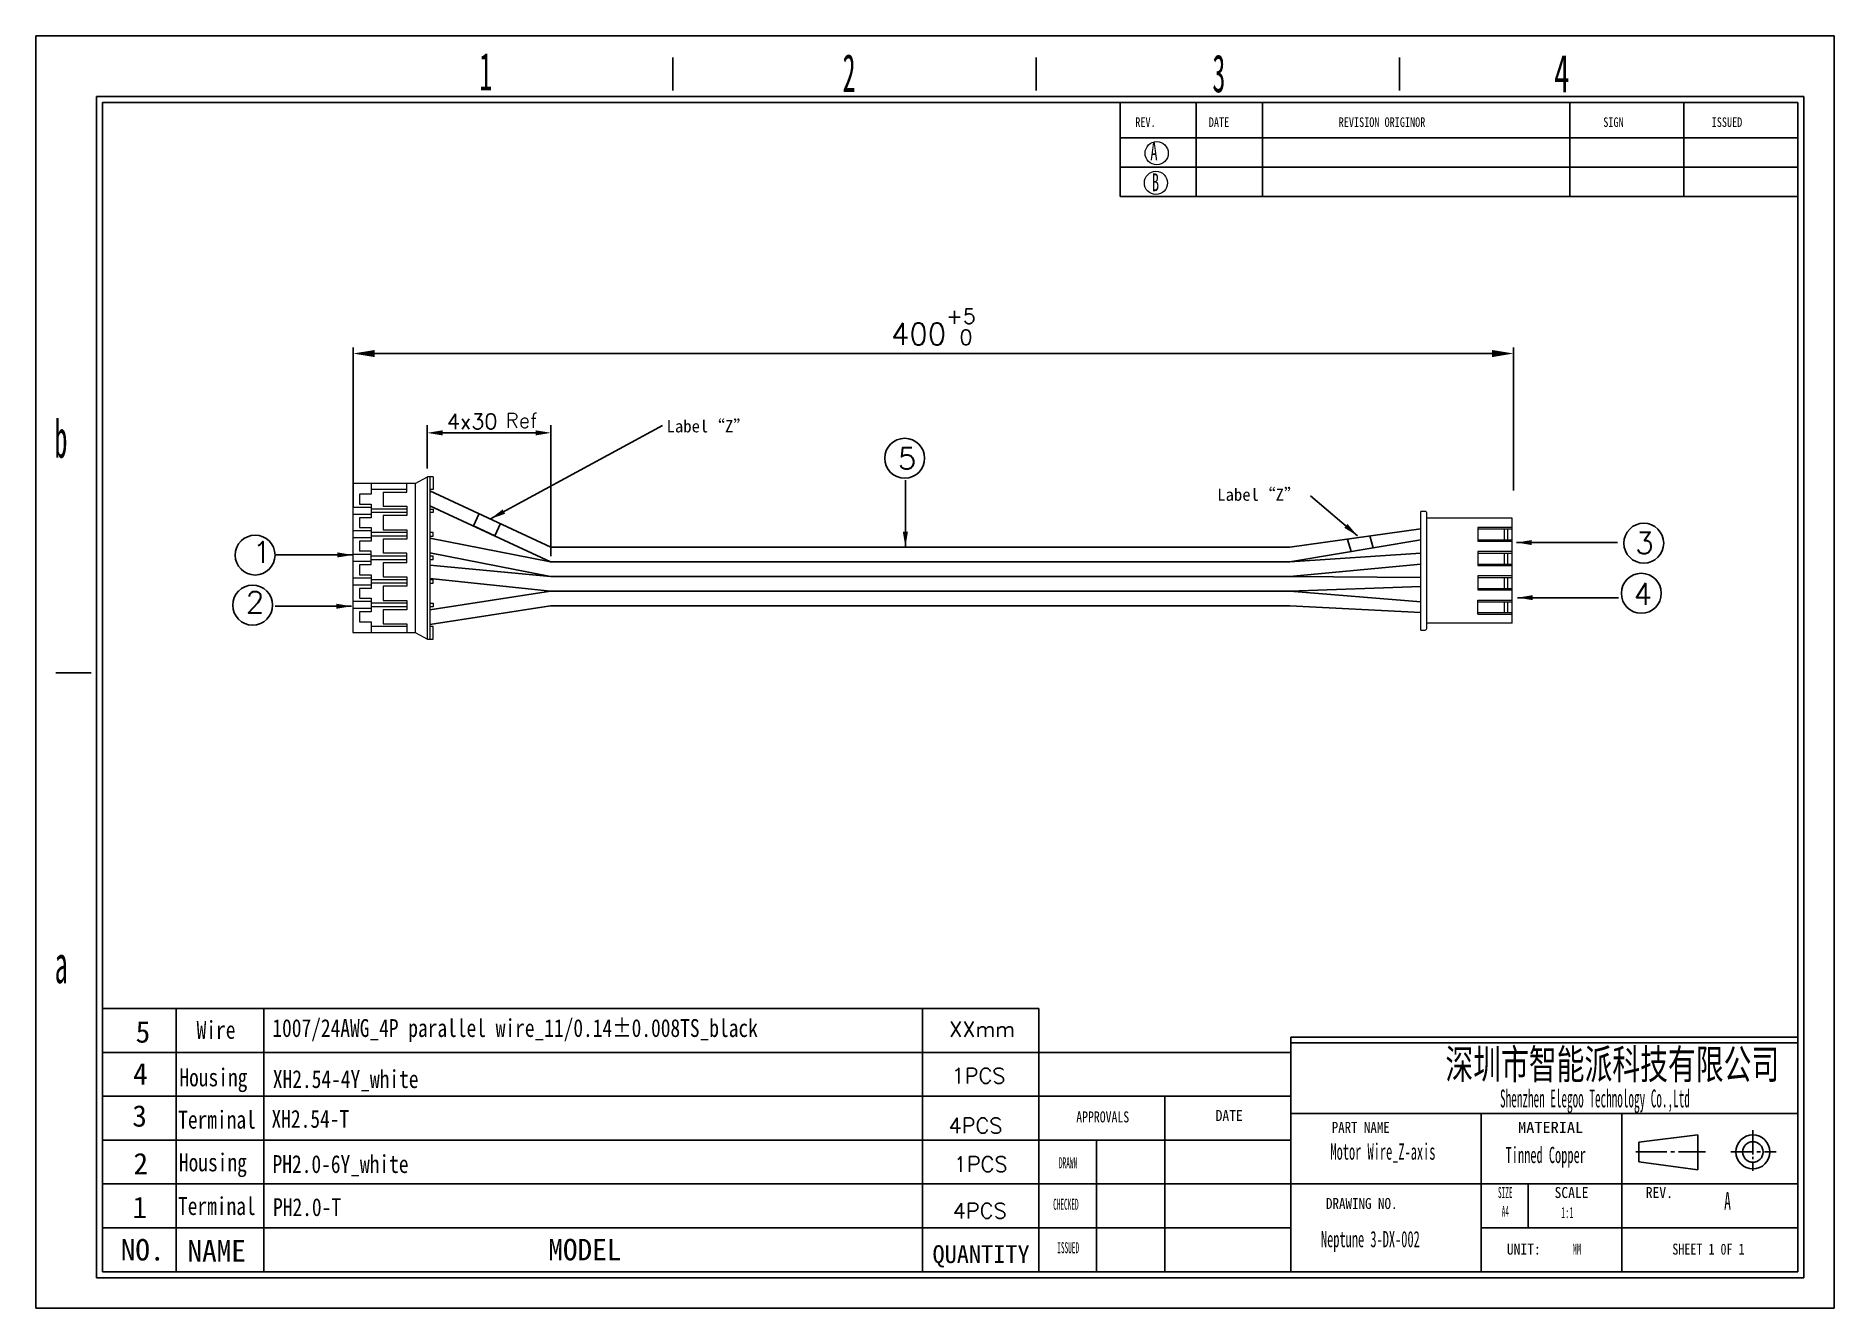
# Model space of a CAD drawing. Header units: millimetres. Extents: x 1162 to 1456, y 741 to 948.
import ezdxf

# ---------------------------------------------------------------- set-up
doc = ezdxf.new("R2010")
doc.units = ezdxf.units.MM
doc.layers.add('SLD-0', color=179, linetype='Continuous')
doc.styles.add('SLDTEXTSTYLE0', font='TXT', dxfattribs={"width": 0.56, "bigfont": 'bigfont'})
doc.styles.add('SLDTEXTSTYLE10', font='TXT', dxfattribs={"width": 0.862222})
doc.styles.add('SLDTEXTSTYLE11', font='TXT', dxfattribs={"width": 1.089})
doc.styles.add('SLDTEXTSTYLE13', font='TXT', dxfattribs={"width": 0.56})
doc.styles.add('SLDTEXTSTYLE14', font='TXT', dxfattribs={"width": 0.805625})
doc.styles.add('SLDTEXTSTYLE3', font='TXT', dxfattribs={"width": 0.484})
doc.styles.add('SLDTEXTSTYLE4', font='TXT', dxfattribs={"width": 0.40535})
doc.styles.add('SLDTEXTSTYLE5', font='TXT', dxfattribs={"width": 0.6})
doc.styles.add('SLDTEXTSTYLE6', font='TXT', dxfattribs={"width": 0.5025})
doc.styles.add('SLDTEXTSTYLE7', font='TXT', dxfattribs={"width": 0.9075})
doc.styles.add('SLDTEXTSTYLE8', font='TXT', dxfattribs={"width": 0.870455})
doc.styles.add('SLDTEXTSTYLE9', font='TXT', dxfattribs={"width": 0.7865})
doc.styles.get("Standard").update_dxf_attribs({"font": 'txt', "bigfont": 'gbcbig.shx'})
doc.dimstyles.new('ISO-25', dxfattribs={"dimtxt": 2.5, "dimasz": 2.5, "dimexe": 1.25, "dimexo": 0.625, "dimtad": 1, "dimtxsty": 'Standard', "dimcen": 2.5, "dimadec": 0, "dimazin": 0, "dimtfac": 1, "dimtmove": 0, "dimatfit": 3, "dimfxl": 1, "dimarcsym": 0})

# ---------------------------------------------------------------- blocks, each defined once
blk = doc.blocks.new('*D12')
at = {"color": 0, "lineweight": -2}
for p, q in [((1226.16, 877.59), (1226.16, 884.66)), ((1228.66, 883.41), (1243.85, 883.41)), ((1246.35, 863.3), (1246.35, 884.66))]:
    blk.add_line(p, q, dxfattribs=at)
at = {"color": 0}
for points in [[(1228.66, 883.82), (1228.66, 882.99), (1226.16, 883.41)], [(1243.85, 883.82), (1243.85, 882.99), (1246.35, 883.41)]]:
    blk.add_solid(points, dxfattribs=at)
at = {"layer": 'Defpoints', "color": 0}
for p in [(1246.35, 883.41), (1226.16, 876.96), (1246.35, 862.68)]:
    blk.add_point(p, dxfattribs=at)
at = {"color": 0, "insert": (1233.5, 885.28), "char_height": 2.5, "attachment_point": 5}
blk.add_mtext('4x30', dxfattribs=at)
blk = doc.blocks.new('*D13')
at = {"color": 0, "lineweight": -2}
for p, q in [((1214.1, 871.33), (1214.1, 897.34)), ((1217.6, 896.34), (1399.84, 896.34)), ((1403.34, 874.02), (1403.34, 897.34))]:
    blk.add_line(p, q, dxfattribs=at)
at = {"color": 0}
for points in [[(1217.6, 896.92), (1217.6, 895.75), (1214.1, 896.34)], [(1399.84, 896.92), (1399.84, 895.75), (1403.34, 896.34)]]:
    blk.add_solid(points, dxfattribs=at)
at = {"layer": 'Defpoints', "color": 0}
for p in [(1403.34, 896.34), (1403.34, 873.02), (1214.1, 870.33)]:
    blk.add_point(p, dxfattribs=at)
at = {"color": 0, "insert": (1308.72, 903.63), "char_height": 3.5, "attachment_point": 5}
blk.add_mtext('\\P400{\\H0.7x;\\S+5^  0;}', dxfattribs=at)

msp = doc.modelspace()

# ---------------------------------------------------------------- linework, layer by layer
for p, q in [((1246.349, 864.788), (1226.582, 873.973)), ((1246.265, 862.388), (1226.582, 871.535)), ((1234.621, 870.238), (1233.689, 868.232)), ((1233.689, 868.232), (1237.195, 866.603)), ((1237.195, 866.603), (1238.127, 868.608)), ((1246.265, 862.388), (1226.582, 866.238)), ((1366.874, 864.788), (1388.237, 867.76)), ((1366.874, 862.388), (1388.237, 865.98)), ((1376.274, 866.044), (1376.867, 864.068)), ((1380.447, 864.67), (1379.905, 866.601)), ((1246.265, 859.988), (1226.582, 863.862)), ((1366.874, 862.388), (1388.237, 863.799)), ((1246.265, 859.988), (1226.582, 861.822)), ((1246.265, 857.588), (1226.582, 859.665)), ((1366.874, 859.988), (1388.237, 862.019)), ((1366.874, 859.988), (1388.237, 859.839)), ((1246.265, 857.588), (1226.582, 854.542)), ((1366.874, 857.588), (1388.237, 858.336)), ((1366.874, 857.588), (1388.237, 855.878)), ((1246.265, 855.188), (1226.582, 852.15)), ((1366.874, 855.188), (1388.237, 854.098))]:
    msp.add_line(p, q)
at = {"ltscale": 0.5}
for p, q in [((1246.265, 864.788), (1306.569, 864.788)), ((1246.265, 862.388), (1306.569, 862.388)), ((1366.874, 864.788), (1306.569, 864.788)), ((1366.874, 862.388), (1306.569, 862.388)), ((1246.265, 859.988), (1306.569, 859.988)), ((1366.874, 859.988), (1306.569, 859.988)), ((1246.265, 857.588), (1306.569, 857.588)), ((1366.874, 857.588), (1306.569, 857.588)), ((1246.265, 855.188), (1306.569, 855.188)), ((1366.874, 855.188), (1306.569, 855.188))]:
    msp.add_line(p, q, dxfattribs=at)
at = {"color": 179}
for p, q in [((1185.207, 789.543), (1185.205, 746.655)), ((1199.533, 789.543), (1199.532, 746.655)), ((1335.31, 746.655), (1335.31, 768.099)), ((1173.203, 753.825), (1367.033, 753.825))]:
    msp.add_line(p, q, dxfattribs=at)
at = {"color": 0, "lineweight": 0}
for points in [[(1214.004, 875.154), (1214.004, 850.861)], [(1224.184, 875.154), (1214.004, 875.154)], [(1217.022, 875.154), (1217.022, 873.416), (1215.101, 873.416)], [(1222.833, 874.168), (1217.022, 874.168)], [(1218.993, 873.762), (1222.833, 873.762), (1222.833, 875.154)], [(1224.184, 875.154), (1226.196, 876.251)], [(1224.184, 875.154), (1224.184, 856.195)], [(1226.196, 856.195), (1226.196, 876.251)], [(1227.151, 876.251), (1226.196, 876.251)], [(1226.582, 876.251), (1226.582, 874.168)], [(1227.151, 876.251), (1227.151, 874.168), (1226.582, 874.168)], [(1226.582, 874.168), (1226.582, 870.978)], [(1217.022, 871.262), (1214.004, 871.262)], [(1215.101, 873.416), (1215.101, 871.801)], [(1215.101, 871.801), (1217.022, 871.801)], [(1217.022, 871.801), (1217.022, 869.576)], [(1218.993, 873.762), (1218.993, 871.455)], [(1218.993, 871.455), (1222.833, 871.455)], [(1222.833, 871.455), (1222.833, 869.921)], [(1217.022, 870.114), (1214.004, 870.114)], [(1217.022, 869.576), (1215.101, 869.576), (1215.101, 867.96), (1217.022, 867.96), (1217.022, 865.735), (1215.101, 865.735)], [(1222.833, 870.978), (1217.022, 870.978)], [(1222.833, 870.399), (1217.022, 870.399)], [(1222.833, 869.921), (1218.993, 869.921)], [(1218.993, 869.921), (1218.993, 867.615)], [(1226.582, 870.978), (1226.582, 849.764)], [(1226.582, 870.978), (1227.151, 870.978), (1227.151, 870.399), (1226.582, 870.399)], [(1388.237, 851.254), (1388.237, 870.604)], [(1389.196, 870.362), (1389.175, 870.457), (1389.122, 870.531), (1389.048, 870.583), (1388.954, 870.604), (1388.237, 870.604)], [(1389.196, 868.002), (1389.196, 870.362)], [(1403.153, 869.488), (1389.196, 869.488)], [(1403.153, 868.002), (1403.153, 869.488)], [(1217.022, 867.422), (1214.004, 867.422)], [(1217.022, 866.274), (1214.004, 866.274)], [(1215.101, 865.735), (1215.101, 864.12)], [(1222.833, 867.137), (1217.022, 867.137)], [(1222.833, 866.558), (1217.022, 866.558)], [(1218.993, 867.615), (1222.833, 867.615)], [(1222.833, 866.081), (1218.993, 866.081)], [(1218.993, 866.081), (1218.993, 863.774)], [(1222.833, 867.615), (1222.833, 866.081)], [(1226.582, 866.558), (1227.151, 866.558), (1227.151, 867.137), (1226.582, 867.137)], [(1389.196, 851.496), (1389.196, 868.002)], [(1403.153, 868.002), (1397.527, 868.002), (1397.527, 865.738)], [(1397.527, 867.76), (1403.153, 867.76)], [(1397.527, 865.98), (1403.153, 865.98)], [(1397.527, 865.738), (1403.153, 865.738)], [(1401.879, 865.98), (1401.879, 867.76)], [(1402.437, 865.98), (1402.437, 867.76)], [(1403.153, 859.839), (1403.153, 868.002)], [(1217.022, 863.581), (1214.004, 863.581)], [(1217.022, 862.433), (1214.004, 862.433)], [(1217.022, 861.895), (1217.022, 864.12), (1215.101, 864.12)], [(1222.833, 863.297), (1217.022, 863.297)], [(1222.833, 862.718), (1217.022, 862.718)], [(1222.833, 862.24), (1222.833, 863.774), (1218.993, 863.774)], [(1227.151, 862.718), (1227.151, 863.297), (1226.582, 863.297)], [(1227.151, 862.718), (1226.582, 862.718)], [(1403.153, 864.042), (1397.527, 864.042), (1397.527, 861.777)], [(1397.527, 863.799), (1403.153, 863.799)], [(1401.879, 862.019), (1401.879, 863.799)], [(1402.437, 862.019), (1402.437, 863.799)], [(1217.022, 859.741), (1214.004, 859.741)], [(1215.101, 861.895), (1215.101, 860.279)], [(1217.022, 861.895), (1215.101, 861.895)], [(1215.101, 860.279), (1217.022, 860.279)], [(1217.022, 860.279), (1217.022, 858.054)], [(1222.833, 859.456), (1217.022, 859.456)], [(1218.993, 862.24), (1218.993, 859.934)], [(1222.833, 862.24), (1218.993, 862.24)], [(1218.993, 859.934), (1222.833, 859.934)], [(1222.833, 859.934), (1222.833, 858.4)], [(1226.582, 858.877), (1227.151, 858.877), (1227.151, 859.456), (1226.582, 859.456)], [(1397.527, 862.019), (1403.153, 862.019)], [(1397.527, 861.777), (1403.153, 861.777)], [(1403.153, 860.081), (1397.527, 860.081), (1397.527, 857.816)], [(1397.527, 859.839), (1403.153, 859.839)], [(1401.879, 858.059), (1401.879, 859.839)], [(1402.437, 858.059), (1402.437, 859.839)], [(1403.153, 852.37), (1403.153, 859.839)], [(1217.022, 858.593), (1214.004, 858.593)], [(1217.022, 858.054), (1215.101, 858.054), (1215.101, 856.439), (1217.022, 856.439)], [(1222.833, 858.877), (1217.022, 858.877)], [(1217.022, 856.439), (1217.022, 854.214)], [(1222.833, 858.4), (1218.993, 858.4)], [(1218.993, 858.4), (1218.993, 856.093)], [(1397.527, 858.059), (1403.153, 858.059)], [(1397.527, 857.816), (1403.153, 857.816)], [(1217.022, 855.9), (1214.004, 855.9)], [(1217.022, 854.752), (1214.004, 854.752)], [(1217.022, 854.214), (1215.101, 854.214), (1215.101, 852.598), (1217.022, 852.598)], [(1222.833, 855.616), (1217.022, 855.616)], [(1222.833, 855.037), (1217.022, 855.037)], [(1218.993, 856.093), (1222.833, 856.093)], [(1222.833, 854.559), (1218.993, 854.559), (1218.993, 852.253)], [(1222.833, 856.093), (1222.833, 854.559)], [(1224.184, 850.861), (1226.196, 849.764), (1226.196, 856.195)], [(1224.184, 856.195), (1224.184, 850.861)], [(1226.582, 855.616), (1227.151, 855.616)], [(1227.151, 855.037), (1226.582, 855.037)], [(1227.151, 855.616), (1227.151, 855.037)], [(1397.527, 853.855), (1397.527, 856.12), (1403.153, 856.12)], [(1397.527, 855.878), (1403.153, 855.878)], [(1397.527, 854.098), (1403.153, 854.098)], [(1397.527, 853.855), (1403.153, 853.855)], [(1401.879, 854.098), (1401.879, 855.878)], [(1402.437, 854.098), (1402.437, 855.878)], [(1214.004, 850.861), (1224.184, 850.861)], [(1217.022, 852.598), (1217.022, 850.861)], [(1222.833, 851.846), (1217.022, 851.846)], [(1218.993, 852.253), (1222.833, 852.253), (1222.833, 850.861)], [(1227.151, 851.846), (1226.582, 851.846)], [(1227.151, 849.764), (1227.151, 851.846)], [(1388.237, 851.254), (1388.954, 851.254), (1389.048, 851.275), (1389.122, 851.327), (1389.175, 851.401), (1389.196, 851.496)], [(1403.153, 852.37), (1389.196, 852.37)], [(1226.196, 849.764), (1227.151, 849.764)]]:
    msp.add_lwpolyline(points, dxfattribs=at)
for centre in [(1304.045, 879.271), (1424.6, 865.416), (1198.087, 863.483), (1424.196, 857.254), (1197.682, 855.321)]:
    msp.add_circle(centre, 3.255)
at = {"layer": 'SLD-0'}
for p, q in [((1162.34, 948.11), (1455.634, 948.11)), ((1162.34, 740.73), (1162.34, 948.11)), ((1455.634, 948.11), (1455.634, 740.73)), ((1173.203, 746.655), (1173.203, 937.247)), ((1173.203, 937.247), (1449.709, 937.247)), ((1412.545, 937.247), (1412.545, 921.95)), ((1431.127, 937.247), (1431.127, 921.95)), ((1449.709, 937.247), (1449.709, 746.655)), ((1449.709, 746.655), (1173.203, 746.655)), ((1455.634, 740.73), (1162.34, 740.73))]:
    msp.add_line(p, q, dxfattribs=at)
at = {"layer": 'SLD-0', "color": 6, "linetype": 'Continuous'}
for p, q in [((1266.229, 939.222), (1266.229, 944.605)), ((1325.48, 939.222), (1325.48, 944.605)), ((1384.732, 939.222), (1384.732, 944.605)), ((1172.215, 745.667), (1172.215, 938.234)), ((1172.215, 938.234), (1450.697, 938.234)), ((1450.697, 938.234), (1450.697, 745.667)), ((1171.333, 844.289), (1165.596, 844.289)), ((1450.697, 745.667), (1172.215, 745.667))]:
    msp.add_line(p, q, dxfattribs=at)
at = {"layer": 'SLD-0', "color": 179, "linetype": 'Continuous'}
for p, q in [((1339.187, 937.247), (1339.187, 921.95)), ((1351.578, 937.247), (1351.578, 921.95)), ((1362.414, 937.247), (1362.414, 921.95)), ((1339.187, 931.51), (1449.709, 931.51)), ((1339.187, 926.73), (1449.709, 926.73)), ((1339.187, 921.95), (1449.709, 921.95)), ((1325.912, 789.543), (1173.203, 789.543)), ((1306.93, 789.458), (1306.93, 746.569)), ((1325.912, 789.543), (1325.921, 746.655)), ((1449.709, 784.898), (1367.033, 784.898)), ((1367.033, 784.898), (1367.033, 746.655)), ((1449.709, 783.942), (1367.033, 783.942)), ((1367.033, 782.395), (1173.203, 782.395)), ((1367.033, 775.247), (1173.203, 775.247)), ((1346.477, 775.247), (1346.477, 746.655)), ((1449.709, 772.469), (1367.033, 772.469)), ((1398.081, 772.469), (1398.081, 746.655)), ((1421.027, 746.655), (1421.027, 772.469)), ((1423.783, 767.79), (1433.416, 768.974)), ((1433.416, 763.282), (1433.416, 768.974)), ((1442.397, 765.785), (1442.397, 769.752)), ((1367.033, 768.099), (1173.203, 768.099)), ((1367.033, 768.099), (1173.203, 768.099)), ((1423.314, 766.169), (1428.358, 766.169)), ((1423.783, 764.542), (1423.783, 767.79)), ((1428.989, 766.169), (1429.619, 766.169)), ((1430.25, 766.169), (1434.664, 766.169)), ((1442.397, 766.169), (1438.796, 766.169)), ((1443.028, 766.169), (1443.658, 766.169)), ((1444.289, 766.169), (1446.181, 766.169)), ((1423.783, 764.542), (1433.416, 763.282)), ((1442.397, 765.402), (1442.397, 765.019)), ((1442.397, 764.636), (1442.397, 763.103)), ((1367.033, 760.951), (1173.203, 760.951)), ((1449.709, 760.996), (1367.033, 760.996)), ((1405.73, 760.996), (1405.73, 753.825)), ((1398.081, 753.825), (1449.709, 753.825)), ((1357.925, 746.655), (1316.814, 746.655))]:
    msp.add_line(p, q, dxfattribs=at)
at = {"layer": 'SLD-0', "lineweight": 18}
for centre in [(1345.15, 929), (1345.027, 924.151)]:
    msp.add_circle(centre, 1.894, dxfattribs=at)
at = {"layer": 'SLD-0', "color": 179, "linetype": 'Continuous'}
for radius in [2.771, 1.669]:
    msp.add_circle((1442.397, 766.169), radius, dxfattribs=at)

# ---------------------------------------------------------------- texts
at = {"attachment_point": 1}
for s, insert, char_height, width in [('Ref', (1238.939, 886.606), 2.4, 6.18203), ('{\\fSimSun|b0|i0|c134|p2;Label“Z”}', (1265.207, 885.483), 2, 15.96757), ('5', (1302.944, 880.989), 3.5, 3.94331), ('{\\fSimSun|b0|i0|c134|p2;Label“Z”}', (1355.028, 874.335), 2, 15.96757), ('1', (1197.701, 865.715), 3.5, 3.12338), ('3', (1423.223, 867.202), 3.5, 3.12338), ('2', (1196.582, 857.553), 3.5, 3.12338), ('4', (1422.947, 858.892), 3.5, 3.12338), ('{\\fSimSun|b0|i0|c134|p2;5}', (1178.604, 787.493), 3.5, 3.84369), ('{\\fSimSun|b0|i0|c134|p2;\\W0.8;Wire}', (1188.544, 787.523), 2.91042, 10.0429), ('{\\f@SimSun|b0|i0|c0|p2;\\W0.8;1007/24AWG_\\f@SimSun|b0|i0|c134|p2;4\\f@SimSun|b0|i0|c0|p2;P\\f@SimSun|b0|i0|c134|p2; parallel wire_11/0.14%%P0.008TS_black}', (1200.897, 787.831), 2.910417, 141.03326), ('XXmm', (1311.329, 787.42), 2.5, 9.70524), ('{\\fSimSun|b0|i0|c134|p2;4}', (1178.186, 780.644), 3.5, 3.84369), ('{\\fSimSun|b0|i0|c134|p2;\\W0.8;Housing}', (1185.74, 779.784), 2.91042, 7.89735), ('\\pt23.28;{\\f@SimSun|b0|i0|c0|p2;\\W0.8;XH2.54-4Y\\f@SimSun|b0|i0|c134|p2;_white}', (1200.979, 779.508), 2.91042, 32.82062), ('1PCS', (1311.692, 779.858), 2.5, 9.70524), ('{\\fSimSun|b0|i0|c134|p2;3}', (1178.056, 773.797), 3.5, 3.84369), ('{\\fSimSun|b0|i0|c134|p2;\\W0.8;Terminal}', (1185.537, 772.891), 2.91042, 10.0429), ('{\\fSimSun|b0|i0|c0|p2;\\W0.8;XH2.54-T}', (1200.759, 773.027), 2.91042, 19.14638), ('4PCS', (1311.202, 771.718), 2.5, 9.70524), ('{\\fSimSun|b0|i0|c134|p2;2}', (1178.245, 766.016), 3.5, 3.84369), ('{\\fSimSun|b0|i0|c134|p2;\\W0.8;Housing}', (1185.654, 765.925), 2.91042, 7.89735), ('\\pt23.28;{\\f@SimSun|b0|i0|c0|p2;\\W0.8;PH2.0-6Y\\f@SimSun|b0|i0|c134|p2;_white}', (1200.936, 765.655), 2.91042, 29.29689), ('1PCS', (1312.046, 765.422), 2.5, 9.70524), ('{\\fSimSun|b0|i0|c134|p2;1}', (1178.073, 758.891), 3.5, 4.84381), ('{\\fSimSun|b0|i0|c134|p2;\\W0.8;Terminal}', (1185.507, 758.808), 2.91042, 10.0429), ('{\\fSimSun|b0|i0|c0|p2;\\W0.8;PH2.0-T}', (1201.017, 758.63), 2.91042, 19.0244), ('4PCS', (1311.892, 757.849), 2.5, 9.70524), ('{\\fSimSun|b0|i0|c134|p2;NO.}', (1176.168, 751.978), 3.5, 10.0429), ('{\\fSimSun|b0|i0|c134|p2;NAME}', (1187.062, 751.797), 3.5, 10.0429), ('{\\fSimSun|b0|i0|c134|p2;MODEL}', (1245.925, 752.002), 3.5, 10.0429), ('{\\fSimSun|b0|i0|c134|p2;QUANTITY}', (1308.584, 750.975), 2.91042, 12.2289)]:
    msp.add_mtext(s, dxfattribs=dict(at, insert=insert, char_height=char_height, width=width))
at = {"layer": 'SLD-0'}
for s, insert, char_height, attachment_point, style in [('1', (1234.639, 945.407), 6.172, 1, 'SLDTEXTSTYLE6'), ('2', (1293.916, 945.164), 6.172, 1, 'SLDTEXTSTYLE6'), ('3', (1354.235, 945.101), 6.172, 1, 'SLDTEXTSTYLE6'), ('4', (1409.968, 945.095), 6.172, 1, 'SLDTEXTSTYLE5'), ('A', (1344.106, 930.722), 2.903, 1, 'SLDTEXTSTYLE5'), ('B', (1344.36, 925.707), 2.903, 1, 'SLDTEXTSTYLE5'), ('b', (1165.363, 885.528), 6.172, 1, 'SLDTEXTSTYLE6'), ('a', (1165.408, 799.859), 6.172, 1, 'SLDTEXTSTYLE6'), ('{\\fSimSun|b0|i0|c134|p2;\\W0.689;深圳市智能派科技有限公司}', (1419.47, 782.891), 4.82808, 2, 'SLDTEXTSTYLE11'), ('A', (1437.706, 759.655), 2.91, 1, 'SLDTEXTSTYLE13')]:
    msp.add_mtext(s, dxfattribs=dict(at, insert=insert, char_height=char_height, attachment_point=attachment_point, style=style))
at = {"layer": 'SLD-0', "color": 179}
for s, insert, char_height, attachment_point, style in [('REV.', (1341.657, 934.836), 1.5536, 1, 'SLDTEXTSTYLE9'), ('DATE', (1353.654, 934.836), 1.5536, 1, 'SLDTEXTSTYLE9'), ('REVISION ORIGINOR', (1374.836, 934.836), 1.55363, 1, 'SLDTEXTSTYLE9'), ('SIGN', (1417.994, 934.836), 1.5536, 1, 'SLDTEXTSTYLE9'), ('ISSUED', (1435.676, 934.836), 1.5536, 1, 'SLDTEXTSTYLE9'), ('{\\W0.46;Shenzhen Elegoo Technology Co.,Ltd}', (1416.634, 776.353), 2.91042, 2, 'SLDTEXTSTYLE13'), ('APPROVALS', (1336.343, 772.783), 1.7927, 2, 'SLDTEXTSTYLE9'), ('DATE', (1356.977, 773.013), 1.7927, 2, 'SLDTEXTSTYLE7'), ('PART NAME', (1378.433, 771.081), 1.7927, 2, 'SLDTEXTSTYLE10'), ('MATERIAL', (1409.408, 771.081), 1.7927, 2, 'SLDTEXTSTYLE11'), ('DRAWN', (1330.69, 765.309), 1.7927, 2, 'SLDTEXTSTYLE4'), ('SIZE', (1402.007, 760.457), 1.7927, 2, 'SLDTEXTSTYLE4'), ('SCALE', (1412.817, 760.457), 1.7927, 2, 'SLDTEXTSTYLE7'), ('REV.', (1427.138, 760.457), 1.7927, 2, 'SLDTEXTSTYLE7'), ('CHECKED', (1330.331, 758.541), 1.7927, 2, 'SLDTEXTSTYLE4'), ('DRAWING NO.', (1378.598, 758.665), 1.79265, 2, 'SLDTEXTSTYLE8'), ('A4', (1402.018, 757.389), 1.7927, 2, 'SLDTEXTSTYLE4'), ('1:1', (1412.124, 757.181), 1.7927, 2, 'SLDTEXTSTYLE3'), ('ISSUED', (1330.716, 751.461), 1.7927, 2, 'SLDTEXTSTYLE4'), ('UNIT:', (1405.027, 751.227), 1.7927, 2, 'SLDTEXTSTYLE7'), ('MM', (1413.689, 751.227), 1.7927, 2, 'SLDTEXTSTYLE3'), ('SHEET 1 0F 1', (1435.148, 751.227), 1.79265, 2, 'SLDTEXTSTYLE14')]:
    msp.add_mtext(s, dxfattribs=dict(at, insert=insert, char_height=char_height, attachment_point=attachment_point, style=style))
at = {"layer": 'SLD-0', "color": 0, "char_height": 2.64583, "attachment_point": 2, "style": 'SLDTEXTSTYLE0'}
for s, insert in [('{\\fSimSun|b0|i0|c134|p2;Motor Wire_Z-axis}', (1382.058, 767.56)), ('{\\fSimSun|b0|i0|c134|p2;\\W0.56;Tinned Copper}', (1408.613, 767.007)), ('{\\fSimSun|b0|i0|c134|p2;Neptune 3-\\W0.56;DX-002}', (1380.002, 753.287))]:
    msp.add_mtext(s, dxfattribs=dict(at, insert=insert))

# ---------------------------------------------------------------- dimensions: what is measured, and where the dimension line sits
dim = msp.add_linear_dim(base=(1403.335, 896.337), p1=(1214.099, 870.333), p2=(1403.335, 873.017), text='\\P400{\\H0.7x;\\S+5^  0;}', dimstyle='ISO-25', override={"dimtxt": 3.5, "dimasz": 3.5, "dimexe": 1, "dimexo": 1, "dimgap": 1.52, "dimtih": 1, "dimtoh": 1, "dimlfac": 0.5, "dimzin": 0, "dimadec": 1, "dimtzin": 0})
dim.commit()
dim.dimension.update_dxf_attribs({"geometry": '*D13', "text_midpoint": (1308.717, 903.632)})
dim = msp.add_linear_dim(base=(1246.349, 883.407), p1=(1226.155, 876.963), p2=(1246.349, 862.679), text='4x30', dimstyle='ISO-25')
dim.commit()
dim.dimension.update_dxf_attribs({"geometry": '*D12', "text_midpoint": (1233.505, 883.407), "dimtype": 160})

# ---------------------------------------------------------------- leaders
for points in [[(1236.466, 869.381), (1264.554, 884.595)], [(1304.158, 864.788), (1304.158, 875.706)], [(1377.912, 866.616), (1370.255, 873.161)], [(1403.833, 865.522), (1420.323, 865.522)], [(1214.004, 863.504), (1201.501, 863.504)], [(1403.995, 856.537), (1420.485, 856.537)], [(1213.836, 855.139), (1201.334, 855.139)]]:
    msp.add_leader(points, dimstyle='ISO-25', override={"dimgap": 0.625, "dimtad": 0})

doc.saveas('drawing.dxf')
